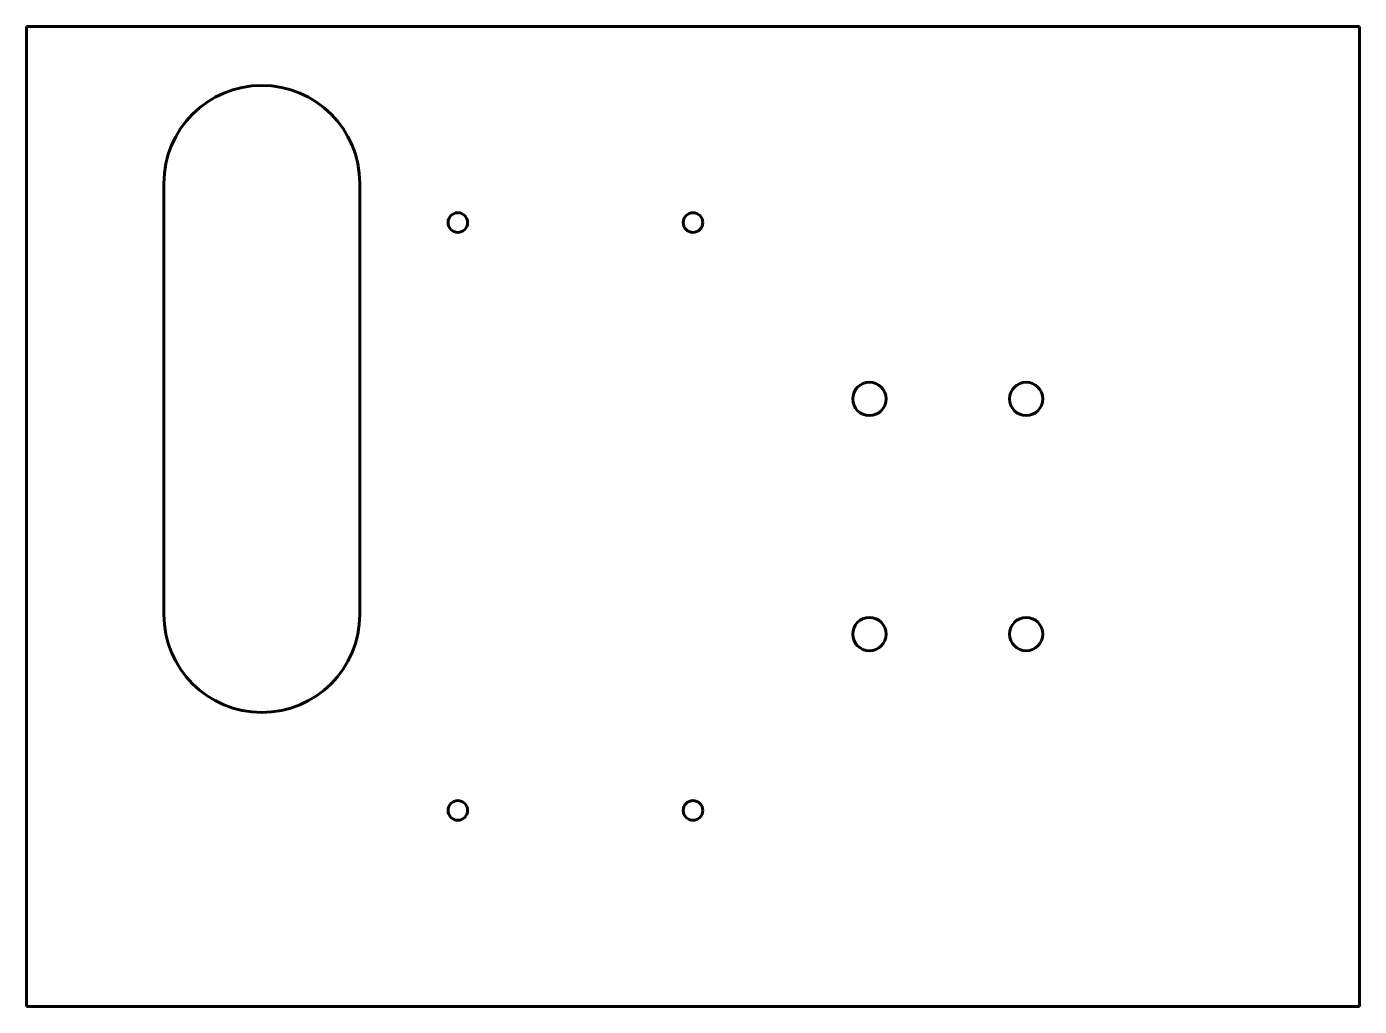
# Model space of a CAD drawing. Header units: millimetres. Extents: x -39 to 29, y -25 to 25.
import ezdxf

# ---------------------------------------------------------------- set-up
doc = ezdxf.new("R2010")
doc.units = ezdxf.units.MM
doc.linetypes.add('K5LT_BASIC', pattern=[0])

msp = doc.modelspace()

# ---------------------------------------------------------------- linework, layer by layer
at = {"color": 143, "linetype": 'K5LT_BASIC', "lineweight": 60, "true_color": 0x33acca}
for p, q in [((-39, 25), (-39, -25)), ((29, 25), (-39, 25)), ((29, -25), (29, 25)), ((-32, -5), (-32, 17)), ((-22, 17), (-22, -5)), ((-39, -25), (29, -25))]:
    msp.add_line(p, q, dxfattribs=at)
for centre, radius in [((-17, 15), 0.5), ((-5, 15), 0.5), ((4, 6), 0.85), ((12, 6), 0.85), ((4, -6), 0.85), ((12, -6), 0.85), ((-17, -15), 0.5), ((-5, -15), 0.5)]:
    msp.add_circle(centre, radius, dxfattribs=at)
for centre, start, end in [((-27, 17), 0, 180), ((-27, -5), 180, 0)]:
    msp.add_arc(centre, 5, start, end, dxfattribs=at)

doc.saveas('drawing.dxf')
